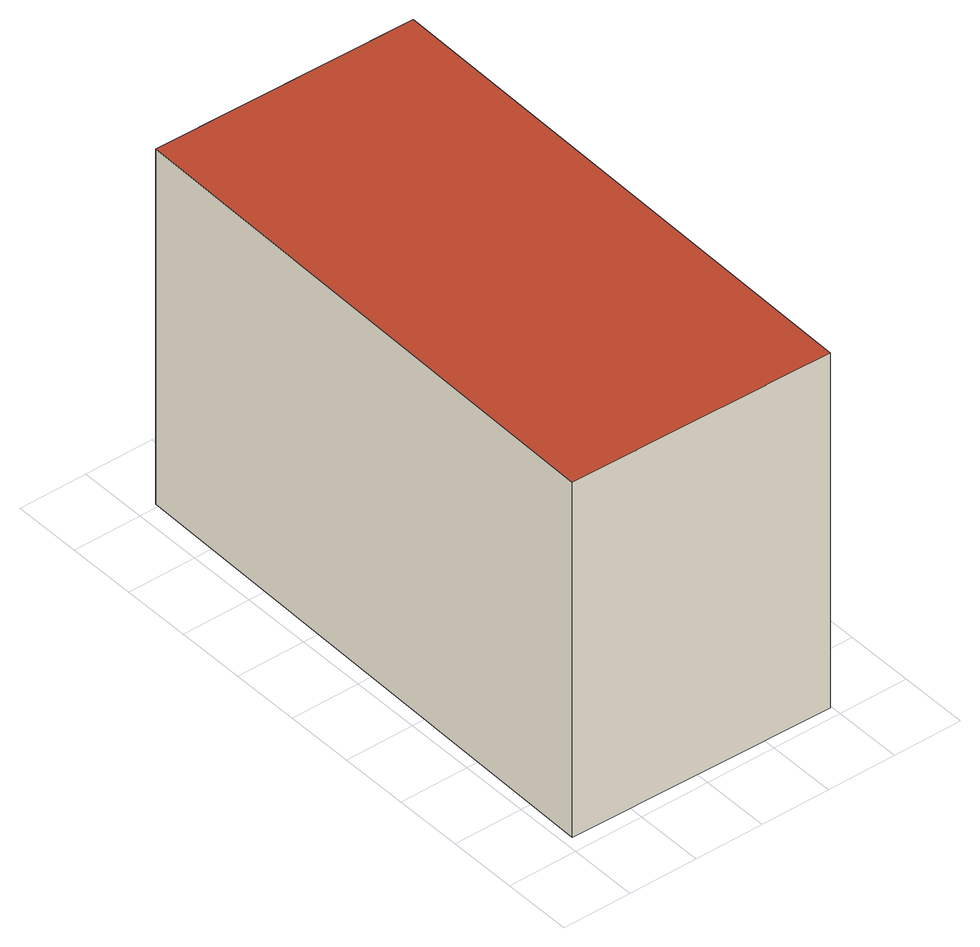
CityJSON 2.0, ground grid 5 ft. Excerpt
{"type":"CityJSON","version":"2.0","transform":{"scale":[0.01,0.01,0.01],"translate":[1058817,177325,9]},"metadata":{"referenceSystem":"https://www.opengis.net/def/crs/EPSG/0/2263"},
"CityObjects":{
"building1":{"type":"Building","attributes":{"name":"Bldg_3210007623","BIN":"4290639"},"geometry":[{"type":"MultiSurface","lod":"2","boundaries":[[[0,1,2,3]],[[4,5,6,7]],[[2,1,7,6]],[[3,2,6,5]],[[0,3,5,4]],[[1,0,4,7]]],"semantics":{"surfaces":[{"type":"RoofSurface","BIN":"4290639"},{"type":"GroundSurface"},{"type":"WallSurface"}],"values":[0,1,2,2,2,2]}}]}
},
"vertices":[
[140,4028,2754],[70,111,2754],[1989,77,2754],[2059,3994,2754],[140,4028,72],[2059,3994,72],[1989,77,72],[70,111,72]
]}
